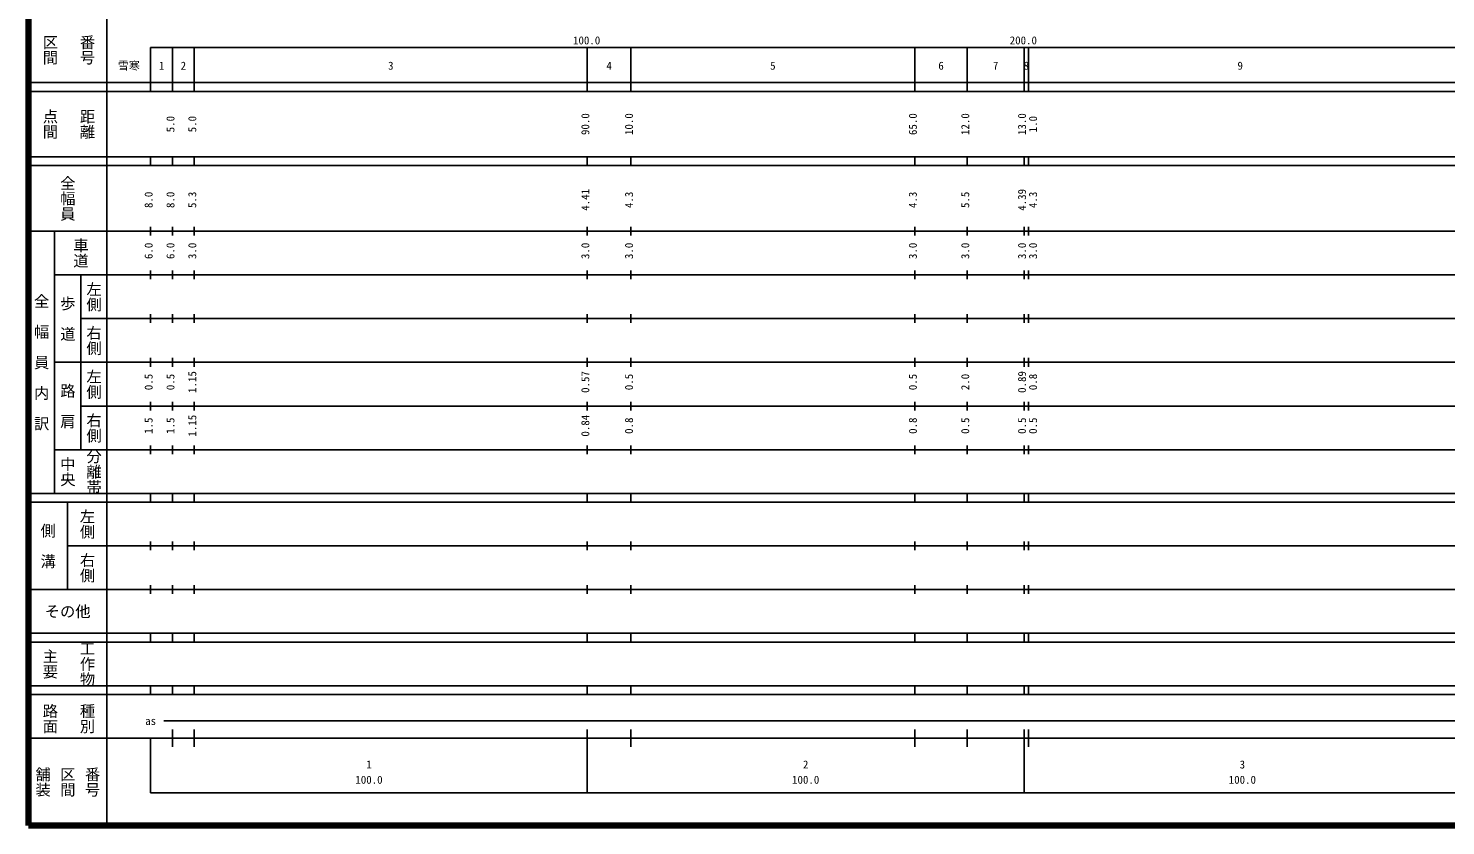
# Model space of a CAD drawing. Units: millimetres on the paper, enlarged 1000 times. Extents: x 40000 to 680000, y 20000 to 380000.
# Drawn here: x 40000 to 364550, y 20000 to 202409 of the extents above; entities that cross this region are included whole.
import ezdxf
from ezdxf.enums import TextEntityAlignment as Align

# ---------------------------------------------------------------- set-up
doc = ezdxf.new("R2010")
doc.units = ezdxf.units.MM
doc.header["$LTSCALE"] = 1000
doc.layers.add('M-TTL', color=2, linetype='Continuous', lineweight=140)
doc.layers.add('M-TTL-BAND', color=7, linetype='Continuous', lineweight=25)
doc.styles.add('@ＭＳ ゴシック', font='')
doc.styles.add('ＭＳ ゴシック', font='')
doc.styles.get('@ＭＳ ゴシック').set_extended_font_data('@MS Gothic')
doc.styles.get('ＭＳ ゴシック').set_extended_font_data('MS Gothic')

msp = doc.modelspace()

# ---------------------------------------------------------------- linework, layer by layer
at = {"layer": 'M-TTL'}
for p, q in [((40000, 380000), (40000, 20000)), ((40000, 20000), (680000, 20000))]:
    msp.add_line(p, q, dxfattribs=at)
at = {"layer": 'M-TTL-BAND'}
for p, q in [((58000, 370000), (58000, 20000)), ((68000, 198000), (579000, 198000)), ((68000, 198000), (68000, 188000)), ((73000, 188000), (73000, 198000)), ((78000, 188000), (78000, 198000)), ((168000, 188000), (168000, 198000)), ((178000, 188000), (178000, 198000)), ((243000, 188000), (243000, 198000)), ((255000, 188000), (255000, 198000)), ((268000, 188000), (268000, 198000)), ((269000, 188000), (269000, 198000)), ((40000, 190000), (579000, 190000)), ((40000, 188000), (579000, 188000)), ((40000, 173000), (579000, 173000)), ((68000, 171000), (68000, 173000)), ((73000, 171000), (73000, 173000)), ((78000, 171000), (78000, 173000)), ((168000, 171000), (168000, 173000)), ((178000, 171000), (178000, 173000)), ((243000, 171000), (243000, 173000)), ((255000, 171000), (255000, 173000)), ((268000, 171000), (268000, 173000)), ((269000, 171000), (269000, 173000)), ((40000, 171000), (579000, 171000)), ((40000, 156000), (579000, 156000)), ((46000, 96000), (46000, 156000)), ((68000, 155000), (68000, 157000)), ((73000, 155000), (73000, 157000)), ((78000, 155000), (78000, 157000)), ((168000, 155000), (168000, 157000)), ((178000, 155000), (178000, 157000)), ((243000, 155000), (243000, 157000)), ((255000, 155000), (255000, 157000)), ((268000, 155000), (268000, 157000)), ((269000, 155000), (269000, 157000)), ((68000, 145000), (68000, 147000)), ((73000, 145000), (73000, 147000)), ((78000, 145000), (78000, 147000)), ((168000, 145000), (168000, 147000)), ((178000, 145000), (178000, 147000)), ((243000, 145000), (243000, 147000)), ((255000, 145000), (255000, 147000)), ((268000, 145000), (268000, 147000)), ((269000, 145000), (269000, 147000)), ((46000, 146000), (579000, 146000)), ((52000, 146000), (52000, 106000)), ((68000, 135000), (68000, 137000)), ((73000, 135000), (73000, 137000)), ((78000, 135000), (78000, 137000)), ((168000, 135000), (168000, 137000)), ((178000, 135000), (178000, 137000)), ((243000, 135000), (243000, 137000)), ((255000, 135000), (255000, 137000)), ((268000, 135000), (268000, 137000)), ((269000, 135000), (269000, 137000)), ((52000, 136000), (579000, 136000)), ((68000, 125000), (68000, 127000)), ((73000, 125000), (73000, 127000)), ((78000, 125000), (78000, 127000)), ((168000, 125000), (168000, 127000)), ((178000, 125000), (178000, 127000)), ((243000, 125000), (243000, 127000)), ((255000, 125000), (255000, 127000)), ((268000, 125000), (268000, 127000)), ((269000, 125000), (269000, 127000)), ((46000, 126000), (579000, 126000)), ((68000, 115000), (68000, 117000)), ((73000, 115000), (73000, 117000)), ((78000, 115000), (78000, 117000)), ((168000, 115000), (168000, 117000)), ((178000, 115000), (178000, 117000)), ((243000, 115000), (243000, 117000)), ((255000, 115000), (255000, 117000)), ((268000, 115000), (268000, 117000)), ((269000, 115000), (269000, 117000)), ((52000, 116000), (579000, 116000)), ((46000, 106000), (579000, 106000)), ((68000, 105000), (68000, 107000)), ((73000, 105000), (73000, 107000)), ((78000, 105000), (78000, 107000)), ((168000, 105000), (168000, 107000)), ((178000, 105000), (178000, 107000)), ((243000, 105000), (243000, 107000)), ((255000, 105000), (255000, 107000)), ((268000, 105000), (268000, 107000)), ((269000, 105000), (269000, 107000)), ((40000, 96000), (579000, 96000)), ((68000, 94000), (68000, 96000)), ((73000, 94000), (73000, 96000)), ((78000, 94000), (78000, 96000)), ((168000, 94000), (168000, 96000)), ((178000, 94000), (178000, 96000)), ((243000, 94000), (243000, 96000)), ((255000, 94000), (255000, 96000)), ((268000, 94000), (268000, 96000)), ((269000, 94000), (269000, 96000)), ((40000, 94000), (579000, 94000)), ((49000, 94000), (49000, 74000)), ((68000, 83000), (68000, 85000)), ((73000, 83000), (73000, 85000)), ((78000, 83000), (78000, 85000)), ((168000, 83000), (168000, 85000)), ((178000, 83000), (178000, 85000)), ((243000, 83000), (243000, 85000)), ((255000, 83000), (255000, 85000)), ((268000, 83000), (268000, 85000)), ((269000, 83000), (269000, 85000)), ((49000, 84000), (579000, 84000)), ((68000, 73000), (68000, 75000)), ((73000, 73000), (73000, 75000)), ((78000, 73000), (78000, 75000)), ((168000, 73000), (168000, 75000)), ((178000, 73000), (178000, 75000)), ((243000, 73000), (243000, 75000)), ((255000, 73000), (255000, 75000)), ((268000, 73000), (268000, 75000)), ((269000, 73000), (269000, 75000)), ((40000, 74000), (579000, 74000)), ((40000, 64000), (579000, 64000)), ((40000, 62000), (579000, 62000)), ((68000, 62000), (68000, 64000)), ((73000, 62000), (73000, 64000)), ((78000, 62000), (78000, 64000)), ((168000, 62000), (168000, 64000)), ((178000, 62000), (178000, 64000)), ((243000, 62000), (243000, 64000)), ((255000, 62000), (255000, 64000)), ((268000, 62000), (268000, 64000)), ((269000, 62000), (269000, 64000)), ((40000, 52000), (579000, 52000)), ((68000, 50000), (68000, 52000)), ((73000, 50000), (73000, 52000)), ((78000, 50000), (78000, 52000)), ((168000, 50000), (168000, 52000)), ((178000, 50000), (178000, 52000)), ((243000, 50000), (243000, 52000)), ((255000, 50000), (255000, 52000)), ((268000, 50000), (268000, 52000)), ((269000, 50000), (269000, 52000)), ((40000, 50000), (579000, 50000)), ((71000, 44000), (565000, 44000)), ((40000, 40000), (579000, 40000)), ((68000, 40000), (68000, 27500)), ((73000, 38000), (73000, 42000)), ((78000, 38000), (78000, 42000)), ((168000, 27500), (168000, 42000)), ((178000, 38000), (178000, 42000)), ((243000, 38000), (243000, 42000)), ((255000, 38000), (255000, 42000)), ((268000, 27500), (268000, 42000)), ((269000, 38000), (269000, 42000)), ((68000, 27500), (579000, 27500))]:
    msp.add_line(p, q, dxfattribs=at)

# ---------------------------------------------------------------- texts
at = {"layer": 'M-TTL-BAND', "style": '@ＭＳ ゴシック'}
for s, p in [('区間', (45000, 197500)), ('番号', (53500, 197500)), ('点間', (45000, 180500)), ('距離', (53500, 180500)), ('全幅員', (49000, 163500)), ('車道', (52000, 151000)), ('左側', (55000, 141000)), ('全\u3000幅\u3000員\u3000内\u3000訳', (43000, 126000)), ('歩\u3000道', (49000, 136000)), ('右側', (55000, 131000)), ('左側', (55000, 121000)), ('路\u3000肩', (49000, 116000)), ('右側', (55000, 111000)), ('中央', (49000, 101000)), ('分離帯', (55000, 101000)), ('左側', (53500, 89000)), ('側\u3000溝', (44500, 84000)), ('右側', (53500, 79000)), ('工作物', (53500, 57000)), ('主要', (45000, 57000)), ('路面', (45000, 44500)), ('種別', (53500, 44500)), ('舗装', (43333, 30000)), ('区間', (49000, 30000)), ('番号', (54667, 30000))]:
    msp.add_text(s, height=2566, rotation=270, dxfattribs=at).set_placement(p, align=Align.MIDDLE_CENTER)
at = {"layer": 'M-TTL-BAND', "style": 'ＭＳ ゴシック'}
for s, p in [('100.0', (167844, 198195)), ('200.0', (267844, 198195)), ('雪寒', (63017, 192405)), ('1', (70500, 192405)), ('2', (75500, 192405)), ('3', (123000, 192405)), ('4', (173000, 192405)), ('5', (210500, 192405)), ('6', (249000, 192405)), ('7', (261500, 192405)), ('8', (268500, 192405)), ('9', (317500, 192405)), ('as', (68000, 42500)), ('1', (118000, 32523)), ('2', (218000, 32523)), ('3', (318000, 32523)), ('100.0', (118000, 29033)), ('100.0', (218000, 29033)), ('100.0', (318000, 29033))]:
    msp.add_text(s, height=1833, dxfattribs=at).set_placement(p, align=Align.BOTTOM_CENTER)
for s, p in [('5.0', (74000, 180500)), ('5.0', (79000, 180500)), ('90.0', (169000, 180500)), ('10.0', (179000, 180500)), ('65.0', (244000, 180500)), ('12.0', (256000, 180500)), ('13.0', (269000, 180500)), ('1.0', (271519, 180500)), ('4.41', (169000, 163174)), ('4.39', (269000, 163174)), ('8.0', (69000, 163174)), ('8.0', (74000, 163174)), ('5.3', (79000, 163174)), ('4.3', (179000, 163174)), ('4.3', (244000, 163174)), ('5.5', (256000, 163174)), ('4.3', (271519, 163174)), ('6.0', (69000, 151500)), ('6.0', (74000, 151500)), ('3.0', (79000, 151500)), ('3.0', (169000, 151500)), ('3.0', (179000, 151500)), ('3.0', (244000, 151500)), ('3.0', (256000, 151500)), ('3.0', (269000, 151500)), ('3.0', (271519, 151500)), ('1.15', (79000, 121500)), ('0.57', (169000, 121500)), ('0.89', (269000, 121500)), ('0.5', (69000, 121500)), ('0.5', (74000, 121500)), ('0.5', (179000, 121500)), ('0.5', (244000, 121500)), ('2.0', (256000, 121500)), ('0.8', (271519, 121500)), ('1.15', (79000, 111500)), ('0.84', (169000, 111500)), ('1.5', (69000, 111500)), ('1.5', (74000, 111500)), ('0.8', (179000, 111500)), ('0.8', (244000, 111500)), ('0.5', (256000, 111500)), ('0.5', (269000, 111500)), ('0.5', (271519, 111500))]:
    msp.add_text(s, height=1833, rotation=90, dxfattribs=at).set_placement(p, align=Align.BOTTOM_CENTER)
msp.add_text('その他', height=2566, dxfattribs=at).set_placement((49000, 69000), align=Align.MIDDLE_CENTER)

doc.saveas('drawing.dxf')
